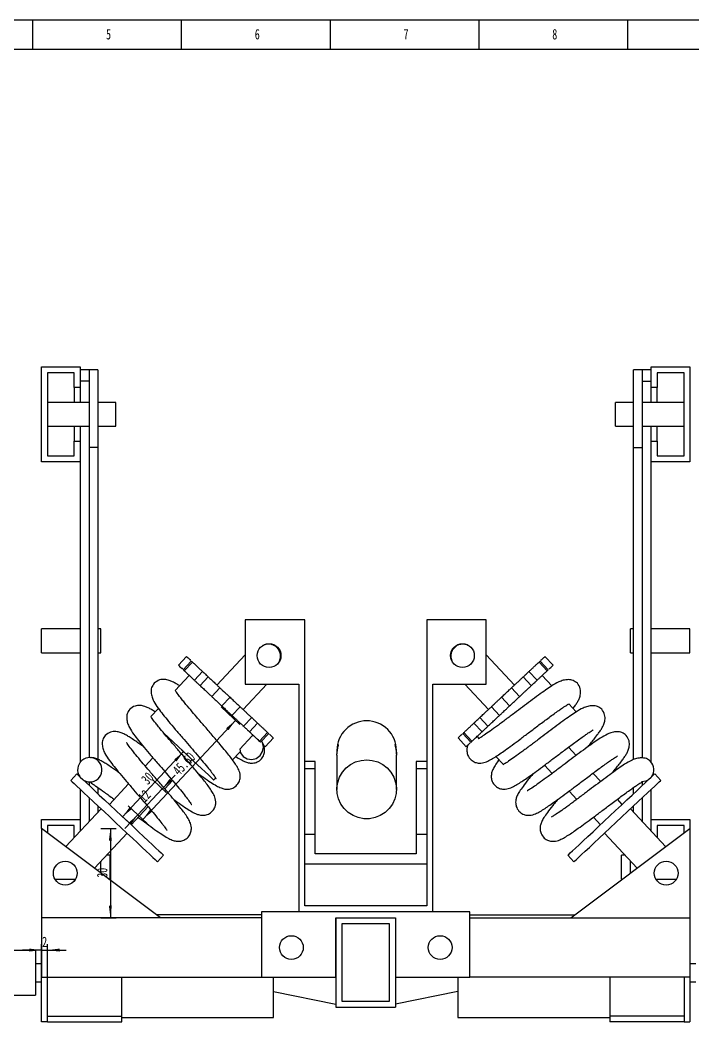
# Model space of a CAD drawing. Header units: millimetres. Extents: x 0 to 1189, y -577 to 841.
# Drawn here: x 197.8 to 424, y 504.3 to 841 of the extents above; entities that cross this region are included whole.
import ezdxf

# ---------------------------------------------------------------- set-up
doc = ezdxf.new("R2010")
doc.units = ezdxf.units.MM
doc.layers.add('10', color=7, linetype='Continuous')
doc.layers.add('5', color=7, linetype='Continuous')
doc.styles.add('SLDTEXTSTYLE5', font='TXT', dxfattribs={"width": 0.7})
doc.dimstyles.new('SLDDIMSTYLE0', dxfattribs={"dimtxt": 3.5, "dimasz": 4.08, "dimexe": 0, "dimexo": 0.0625, "dimgap": 0.875, "dimtad": 2, "dimrnd": 1e-09, "dimzin": 12, "dimdsep": 46, "dimtxsty": 'SLDTEXTSTYLE5', "dimsah": 1, "dimcen": 0.09, "dimadec": 0, "dimazin": 3, "dimtfac": 1, "dimtmove": 0, "dimatfit": 0, "dimfxl": 0, "dimfrac": 2, "dimtolj": 1, "dimtzin": 12, "dimarcsym": 0})
doc.dimstyles.new('SLDDIMSTYLE1', dxfattribs={"dimtxt": 3.5, "dimasz": 4.08, "dimexe": 0, "dimexo": 0.0625, "dimgap": 0.875, "dimtad": 2, "dimrnd": 1e-09, "dimzin": 12, "dimdsep": 46, "dimtxsty": 'SLDTEXTSTYLE5', "dimsah": 1, "dimcen": 0.09, "dimadec": 0, "dimazin": 3, "dimtfac": 1, "dimtofl": 0, "dimtmove": 0, "dimatfit": 3, "dimfxl": 0, "dimfrac": 2, "dimtolj": 1, "dimtzin": 12, "dimarcsym": 0})
doc.dimstyles.new('SLDDIMSTYLE2', dxfattribs={"dimtxt": 3.5, "dimasz": 4.08, "dimexe": 0, "dimexo": 0.0625, "dimgap": 0.875, "dimtad": 2, "dimrnd": 1e-09, "dimzin": 4, "dimdsep": 46, "dimtxsty": 'SLDTEXTSTYLE5', "dimsah": 1, "dimcen": 0.09, "dimadec": 0, "dimazin": 1, "dimtfac": 1, "dimtofl": 0, "dimtmove": 0, "dimatfit": 3, "dimfxl": 0, "dimfrac": 2, "dimtolj": 1, "dimtzin": 12, "dimarcsym": 0})

# ---------------------------------------------------------------- blocks, each defined once
blk = doc.blocks.new('_D')
at = {"layer": '10'}
for p, q in [((205, 504.28), (205, 530.43)), ((207, 504.28), (207, 530.43)), ((205, 528.43), (198.65, 528.43)), ((205, 528.43), (207, 528.43)), ((207, 528.43), (213.35, 528.43))]:
    blk.add_line(p, q, dxfattribs=at)
for points in [[(205, 528.43), (200.92, 528.94), (200.92, 527.93)], [(207, 528.43), (211.08, 527.93), (211.08, 528.94)]]:
    blk.add_solid(points, dxfattribs=at)
at = {"layer": '10', "insert": (205.23, 532.95), "char_height": 3.5, "attachment_point": 1, "style": 'SLDTEXTSTYLE5'}
blk.add_mtext('2', dxfattribs=at)
blk = doc.blocks.new('_D_1')
at = {"layer": '10'}
for p, q in [((232.26, 573.23), (252.78, 595.12)), ((251.97, 595.88), (254.24, 593.75)), ((231.46, 573.98), (233.72, 571.86))]:
    blk.add_line(p, q, dxfattribs=at)
for points in [[(252.78, 595.12), (249.62, 592.49), (250.36, 591.79)], [(232.26, 573.23), (235.42, 575.86), (234.68, 576.55)]]:
    blk.add_solid(points, dxfattribs=at)
at = {"layer": '10', "insert": (238.18, 586.14), "char_height": 3.5, "attachment_point": 1, "rotation": 46.8674, "style": 'SLDTEXTSTYLE5'}
blk.add_mtext('30', dxfattribs=at)
blk = doc.blocks.new('_D_2')
at = {"layer": '10'}
for p, q in [((245.62, 582.64), (249.96, 587.27)), ((237.42, 573.88), (245.62, 582.64)), ((242.4, 585.66), (247.08, 581.27)), ((234.19, 576.9), (238.88, 572.51)), ((237.42, 573.88), (233.07, 569.25))]:
    blk.add_line(p, q, dxfattribs=at)
for points in [[(245.62, 582.64), (248.78, 585.27), (248.04, 585.96)], [(237.42, 573.88), (234.26, 571.25), (235, 570.56)]]:
    blk.add_solid(points, dxfattribs=at)
at = {"layer": '10', "insert": (237.17, 580.22), "char_height": 3.5, "attachment_point": 1, "rotation": 46.8674, "style": 'SLDTEXTSTYLE5'}
blk.add_mtext('12', dxfattribs=at)
blk = doc.blocks.new('_D_3')
at = {"layer": '10'}
for p, q in [((265.37, 610.18), (271.69, 604.25)), ((239.06, 572.34), (270.23, 605.62)), ((234.19, 576.9), (240.52, 570.98))]:
    blk.add_line(p, q, dxfattribs=at)
for points in [[(270.23, 605.62), (267.07, 602.99), (267.82, 602.3)], [(239.06, 572.34), (242.22, 574.97), (241.48, 575.67)]]:
    blk.add_solid(points, dxfattribs=at)
at = {"layer": '10', "insert": (248.73, 589.27), "char_height": 3.5, "attachment_point": 1, "rotation": 46.8674, "style": 'SLDTEXTSTYLE5'}
blk.add_mtext('45.60', dxfattribs=at)
blk = doc.blocks.new('_D_4')
at = {"layer": '10'}
for p, q in [((225, 569.28), (230.16, 569.28)), ((228.16, 569.28), (228.16, 539.28)), ((225, 539.28), (230.16, 539.28))]:
    blk.add_line(p, q, dxfattribs=at)
for points in [[(228.16, 569.28), (227.66, 565.2), (228.67, 565.2)], [(228.16, 539.28), (228.67, 543.36), (227.66, 543.36)]]:
    blk.add_solid(points, dxfattribs=at)
at = {"layer": '10', "insert": (223.65, 552.74), "char_height": 3.5, "attachment_point": 1, "rotation": 90, "style": 'SLDTEXTSTYLE5'}
blk.add_mtext('30', dxfattribs=at)

msp = doc.modelspace()

# ---------------------------------------------------------------- linework, layer by layer
at = {"color": 7, "linetype": 'Continuous', "lineweight": 25}
for p, q in [((204.99872, 692.48668), (204.99872, 724.48668)), ((204.99872, 724.48668), (217.99872, 724.48668)), ((217.99872, 724.48668), (217.99872, 717.48668)), ((409.99873, 717.48668), (409.99873, 724.48668)), ((409.99873, 724.48668), (422.99872, 724.48668)), ((422.99872, 724.48668), (422.99872, 692.48668)), ((206.99872, 722.48668), (206.99872, 694.48668)), ((215.99872, 722.48668), (206.99872, 722.48668)), ((215.99872, 717.48668), (215.99872, 722.48668)), ((220.99872, 723.48668), (217.99872, 723.48668)), ((223.99872, 723.48668), (220.99872, 723.48668)), ((220.99872, 723.48668), (220.99872, 697.31863)), ((223.99872, 723.48668), (223.99872, 697.31863)), ((406.99872, 723.48668), (403.99871, 723.48668)), ((403.99871, 697.31863), (403.99871, 723.48668)), ((409.99873, 723.48668), (406.99872, 723.48668)), ((406.99872, 697.31863), (406.99872, 723.48668)), ((411.99872, 722.48668), (411.99872, 717.48668)), ((420.99872, 722.48668), (411.99872, 722.48668)), ((420.99872, 694.48668), (420.99872, 722.48668)), ((215.99872, 717.48668), (215.99872, 712.48667)), ((217.99872, 717.48668), (215.99872, 717.48668)), ((220.99872, 719.65473), (217.99872, 719.65473)), ((217.99872, 717.48668), (217.99872, 712.48667)), ((406.99872, 719.65473), (409.99873, 719.65473)), ((409.99873, 712.48667), (409.99873, 717.48668)), ((411.99872, 717.48668), (409.99873, 717.48668)), ((411.99872, 712.48667), (411.99872, 717.48668)), ((220.99872, 712.48667), (206.99872, 712.48667)), ((229.99872, 712.48667), (223.99872, 712.48667)), ((229.99872, 709.01421), (229.99872, 712.48667)), ((403.99871, 712.48667), (397.99872, 712.48667)), ((397.99872, 709.01421), (397.99872, 712.48667)), ((420.99872, 712.48667), (406.99872, 712.48667)), ((229.99872, 704.48667), (229.99872, 709.01421)), ((397.99872, 704.48667), (397.99872, 709.01421)), ((206.99872, 704.48667), (220.99872, 704.48667)), ((215.99872, 704.48667), (215.99872, 699.48668)), ((217.99872, 704.48667), (217.99872, 699.48668)), ((223.99872, 704.48667), (229.99872, 704.48667)), ((397.99872, 704.48667), (403.99871, 704.48667)), ((406.99872, 704.48667), (420.99872, 704.48667)), ((409.99873, 699.48668), (409.99873, 704.48667)), ((411.99872, 699.48668), (411.99872, 704.48667)), ((215.99872, 694.48668), (215.99872, 699.48668)), ((215.99872, 699.48668), (217.99872, 699.48668)), ((217.99872, 699.48668), (217.99872, 692.48668)), ((223.99872, 697.31863), (220.99872, 697.31863)), ((220.99872, 697.31863), (220.99872, 632.38236)), ((223.99872, 697.31863), (223.99872, 592.52143)), ((403.99871, 697.31863), (406.99872, 697.31863)), ((403.99871, 592.44892), (403.99871, 697.31863)), ((406.99872, 632.38236), (406.99872, 697.31863)), ((409.99873, 692.48668), (409.99873, 699.48668)), ((409.99873, 699.48668), (411.99872, 699.48668)), ((411.99872, 699.48668), (411.99872, 694.48668)), ((206.99872, 694.48668), (215.99872, 694.48668)), ((411.99872, 694.48668), (420.99872, 694.48668)), ((217.99872, 692.48668), (204.99872, 692.48668)), ((217.99872, 692.48668), (217.99872, 591.42487)), ((409.99873, 591.42487), (409.99873, 692.48668)), ((422.99872, 692.48668), (409.99873, 692.48668)), ((273.49872, 639.39804), (273.49872, 617.7686)), ((293.49872, 639.39804), (273.49872, 639.39804)), ((293.49872, 543.27804), (293.49872, 639.39804)), ((334.49872, 639.39804), (334.49872, 543.27804)), ((354.49872, 639.39804), (334.49872, 639.39804)), ((354.49872, 617.7686), (354.49872, 639.39804)), ((217.99872, 636.38236), (204.99872, 636.38236)), ((204.99872, 632.38843), (204.99872, 636.38236)), ((224.99872, 636.38236), (223.99872, 636.38236)), ((224.99872, 632.38843), (224.99872, 636.38236)), ((403.99871, 636.38236), (402.99873, 636.38236)), ((402.99873, 632.38843), (402.99873, 636.38236)), ((422.99872, 636.38236), (409.99873, 636.38236)), ((422.99872, 632.38843), (422.99872, 636.38236)), ((204.99872, 628.38236), (204.99872, 632.38843)), ((220.99872, 632.38236), (220.99872, 593.02725)), ((224.99872, 628.38236), (224.99872, 632.38843)), ((402.99873, 628.38236), (402.99873, 632.38843)), ((406.99872, 592.99292), (406.99872, 632.38236)), ((422.99872, 628.38236), (422.99872, 632.38843)), ((204.99872, 628.38236), (217.99872, 628.38236)), ((223.99872, 628.38236), (224.99872, 628.38236)), ((253.78211, 627.06344), (251.04735, 624.14435)), ((273.49872, 627.6319), (263.99893, 617.49179)), ((363.99851, 617.49179), (354.49872, 627.6319)), ((374.21533, 627.06344), (376.95008, 624.14435)), ((402.99873, 628.38236), (403.99871, 628.38236)), ((409.99873, 628.38236), (422.99872, 628.38236)), ((255.3601, 625.5851), (252.62534, 622.66601)), ((255.73753, 625.2315), (253.00277, 622.31241)), ((372.25991, 625.2315), (374.99466, 622.31241)), ((375.37209, 622.66601), (372.63734, 625.5851)), ((254.69622, 620.7259), (249.94348, 615.65281)), ((259.12442, 622.05849), (256.38966, 619.1394)), ((261.07984, 620.22655), (258.34508, 617.30746)), ((366.9176, 620.22655), (369.65236, 617.30746)), ((368.87302, 622.05849), (371.60778, 619.1394)), ((376.57195, 617.23471), (373.30122, 620.7259)), ((264.99068, 616.56267), (262.25592, 613.64358)), ((272.75621, 609.28752), (280.70173, 617.7686)), ((273.49872, 617.7686), (291.49872, 617.7686)), ((291.49872, 617.7686), (291.49872, 541.27804)), ((336.49872, 617.7686), (354.49872, 617.7686)), ((336.49872, 541.27804), (336.49872, 617.7686)), ((347.29571, 617.7686), (355.24123, 609.28752)), ((363.00676, 616.56267), (365.74152, 613.64358)), ((268.37757, 613.38965), (265.64281, 610.47056)), ((359.61987, 613.38965), (362.35463, 610.47056)), ((244.28816, 609.6163), (241.7392, 606.89553)), ((271.76446, 610.21664), (269.0297, 607.29754)), ((356.23298, 610.21664), (358.96774, 607.29754)), ((384.77623, 608.47743), (382.22186, 611.20399)), ((275.6753, 606.55276), (272.94054, 603.63367)), ((352.32214, 606.55276), (355.05689, 603.63367)), ((277.63072, 604.72082), (274.89596, 601.80173)), ((350.36672, 604.72082), (353.10147, 601.80173)), ((271.64573, 596.01211), (275.81373, 600.46106)), ((276.36556, 600.42494), (275.81372, 600.46106)), ((281.01761, 601.54781), (278.28285, 598.62871)), ((278.66028, 598.27512), (281.39504, 601.19421)), ((282.97303, 599.71586), (280.23827, 596.79677)), ((345.02441, 599.71586), (347.75917, 596.79677)), ((346.6024, 601.19421), (349.33716, 598.27512)), ((346.97983, 601.54781), (349.71459, 598.62871)), ((351.40803, 600.21522), (352.05897, 599.52041)), ((248.32016, 599.29355), (248.08119, 599.03848)), ((304.86556, 597.5521), (304.84248, 597.53859)), ((323.80273, 597.5392), (323.77984, 597.5521)), ((384.76801, 593.85969), (382.17388, 596.62868)), ((242.47189, 593.05109), (239.87692, 590.2812)), ((269.21999, 592.34908), (271.68035, 594.97527)), ((271.90163, 594.84427), (271.90228, 594.84309)), ((304.3227, 595.57684), (304.3227, 594.75195)), ((304.3227, 593.90758), (304.3227, 582.45437)), ((324.32271, 594.75282), (324.32271, 595.57684)), ((324.32271, 582.45437), (324.32271, 593.90845)), ((357.7134, 593.48485), (360.26324, 590.76313)), ((254.62911, 591.40123), (255.61789, 592.45665)), ((296.99872, 591.78249), (293.49872, 591.78249)), ((296.99872, 589.2929), (293.49872, 589.2929)), ((296.99872, 589.2929), (296.99872, 591.78249)), ((296.99872, 567.28249), (296.99872, 589.2929)), ((334.49872, 591.78249), (330.99872, 591.78249)), ((330.99872, 591.78249), (330.99872, 589.2929)), ((334.49872, 589.2929), (330.99872, 589.2929)), ((330.99872, 589.2929), (330.99872, 567.28249)), ((374.12669, 590.59175), (376.72034, 587.82328)), ((216.86288, 587.6557), (214.81181, 585.46638)), ((262.91562, 585.61976), (263.56626, 586.31426)), ((392.97229, 585.10241), (390.37814, 587.87141)), ((413.18564, 585.46638), (411.13457, 587.6557)), ((220.99872, 584.99603), (220.99872, 583.78102)), ((223.99872, 583.03611), (223.99872, 580.97047)), ((234.26762, 584.29381), (227.80947, 577.40036)), ((246.42484, 582.64395), (249.02013, 585.41418)), ((403.99871, 580.97047), (403.99871, 583.04164)), ((406.99872, 583.78102), (406.99872, 584.99603)), ((217.99872, 582.48072), (217.99872, 572.27804)), ((220.99872, 579.67016), (220.99872, 571.59319)), ((382.33097, 581.83447), (384.92462, 579.066)), ((406.99872, 571.59319), (406.99872, 579.67016)), ((409.99873, 572.27804), (409.99873, 582.48072)), ((225.02863, 575.89473), (213.12202, 563.18557)), ((223.99872, 576.8596), (223.99872, 574.7954)), ((235.1072, 570.56346), (240.81586, 576.65691)), ((400.18797, 577.40036), (398.58243, 579.11413)), ((402.96881, 575.89473), (414.87542, 563.18557)), ((403.99871, 574.7954), (403.99871, 576.8596)), ((390.53525, 573.0772), (392.89024, 570.56346)), ((204.99872, 572.27804), (217.99872, 572.27804)), ((204.99872, 569.27804), (204.99872, 572.27804)), ((204.99872, 569.27804), (204.99872, 539.27804)), ((244.99872, 539.27804), (204.99872, 569.27804)), ((215.99872, 570.27804), (206.99872, 570.27804)), ((206.99872, 570.27804), (206.99872, 567.77804)), ((215.99872, 566.25617), (215.99872, 570.27804)), ((217.99872, 572.27804), (217.99872, 568.39097)), ((382.99872, 539.27804), (422.99872, 569.27804)), ((409.99873, 568.39097), (409.99873, 572.27804)), ((409.99873, 572.27804), (422.99872, 572.27804)), ((411.99872, 570.27804), (411.99872, 566.25617)), ((420.99872, 570.27804), (411.99872, 570.27804)), ((420.99872, 567.77804), (420.99872, 570.27804)), ((422.99872, 572.27804), (422.99872, 569.27804)), ((422.99872, 569.27804), (422.99872, 539.27804)), ((222.77966, 555.94234), (233.78591, 567.69046)), ((296.99872, 567.28249), (293.49872, 567.28249)), ((296.99872, 560.78249), (296.99872, 567.28249)), ((330.99872, 567.28249), (330.99872, 560.78249)), ((334.49872, 567.28249), (330.99872, 567.28249)), ((405.21778, 555.94234), (394.21153, 567.69046)), ((227.99872, 560.27804), (226.84157, 560.27804)), ((227.99872, 560.27804), (227.99872, 552.27804)), ((244.00273, 558.1188), (246.0538, 560.30812)), ((330.99872, 560.78249), (296.99872, 560.78249)), ((381.94364, 560.30812), (383.99471, 558.1188)), ((401.15587, 560.27804), (399.99872, 560.27804)), ((399.99872, 559.50537), (399.99872, 560.27804)), ((399.99872, 552.27804), (399.99872, 559.50537)), ((224.99872, 555.53314), (224.99872, 558.31098)), ((334.49872, 557.28249), (293.49872, 557.28249)), ((402.99873, 555.53314), (402.99873, 558.31098)), ((209.53462, 552.27804), (216.46282, 552.27804)), ((215.99872, 552.27804), (215.99872, 551.63229)), ((224.99872, 554.27804), (224.99872, 555.53314)), ((227.66539, 552.27804), (227.99872, 552.27804)), ((399.99872, 552.27804), (400.33206, 552.27804)), ((402.99873, 554.27804), (402.99873, 555.53314)), ((411.53462, 552.27804), (418.46282, 552.27804)), ((411.99872, 551.63229), (411.99872, 552.27804)), ((334.49872, 543.27804), (293.49872, 543.27804)), ((204.99872, 539.27804), (204.99872, 519.27804)), ((278.99872, 539.27804), (204.99872, 539.27804)), ((278.99872, 540.27804), (243.66539, 540.27804)), ((278.99872, 541.27804), (278.99872, 519.27804)), ((348.99872, 541.27804), (278.99872, 541.27804)), ((303.99872, 539.27804), (303.99872, 509.27804)), ((303.99872, 539.27804), (323.99872, 539.27804)), ((303.99872, 519.27804), (303.99872, 539.27804)), ((323.99872, 539.27804), (323.99872, 509.27804)), ((323.99872, 539.27804), (323.99872, 519.27804)), ((348.99872, 519.27804), (348.99872, 541.27804)), ((348.99872, 540.27804), (384.33206, 540.27804)), ((348.99872, 539.27804), (422.99872, 539.27804)), ((422.99872, 539.27804), (422.99872, 519.27804)), ((305.99872, 537.27804), (305.99872, 511.27804)), ((321.99872, 537.27804), (305.99872, 537.27804)), ((321.99872, 511.27804), (321.99872, 537.27804)), ((202.99872, 528.27804), (189.99872, 528.27804)), ((202.99872, 528.27804), (202.99872, 513.27804)), ((204.99872, 523.77804), (202.99872, 523.77804)), ((424.99873, 523.77804), (422.99872, 523.77804)), ((204.99872, 519.27804), (278.99872, 519.27804)), ((204.99872, 504.27804), (204.99872, 519.27804)), ((206.99872, 504.27804), (206.99872, 519.27804)), ((231.99872, 506.27804), (231.99872, 519.27804)), ((278.99872, 519.27804), (303.99872, 519.27804)), ((282.99872, 505.77804), (282.99872, 519.27804)), ((323.99872, 519.27804), (348.99872, 519.27804)), ((344.99872, 519.27804), (344.99872, 505.77804)), ((422.99872, 519.27804), (348.99872, 519.27804)), ((395.99871, 519.27804), (395.99871, 506.27804)), ((420.99872, 519.27804), (420.99872, 504.27804)), ((422.99872, 519.27804), (422.99872, 504.27804)), ((202.99872, 517.77804), (204.99872, 517.77804)), ((422.99872, 517.77804), (424.99873, 517.77804)), ((189.99872, 513.27804), (202.99872, 513.27804)), ((282.99872, 514.52046), (303.99872, 510.27804)), ((344.99872, 514.52046), (323.99872, 510.27804)), ((303.99872, 509.27804), (323.99872, 509.27804)), ((305.99872, 511.27804), (321.99872, 511.27804)), ((206.99872, 506.27804), (231.99872, 506.27804)), ((231.99872, 504.27804), (231.99872, 506.27804)), ((231.99872, 505.77804), (282.99872, 505.77804)), ((344.99872, 505.77804), (395.99871, 505.77804)), ((420.99872, 506.27804), (395.99871, 506.27804)), ((395.99871, 506.27804), (395.99871, 504.27804)), ((206.99872, 504.27804), (204.99872, 504.27804)), ((206.99872, 504.27804), (231.99872, 504.27804)), ((420.99872, 504.27804), (395.99871, 504.27804)), ((420.99872, 504.27804), (422.99872, 504.27804))]:
    msp.add_line(p, q, dxfattribs=at)
at = {"color": 8, "linetype": 'Continuous', "lineweight": 25}
for p, q in [((284.10243, 630.17443), (283.20357, 631.01654)), ((284.99848, 629.33497), (284.10243, 630.17443)), ((343.89501, 630.17443), (342.99896, 629.33497)), ((344.79387, 631.01654), (343.89501, 630.17443))]:
    msp.add_line(p, q, dxfattribs=at)
at = {"color": 7, "linetype": 'Continuous', "lineweight": 25, "flags": 128}
for points in [[(246.09409, 601.37905), (246.17253, 601.30556), (247.67126, 599.90147), (249.27246, 598.40138), (250.93797, 596.84105), (252.62806, 595.25768), (254.30243, 593.68904), (255.92117, 592.17252), (257.44567, 590.74429), (258.83958, 589.43841), (260.06967, 588.286), (261.1066, 587.31454), (261.92565, 586.54721), (262.50729, 586.0023), (262.83765, 585.6928), (262.91562, 585.61976)], [(271.64573, 596.01214), (271.95416, 594.70952), (272.82976, 593.46156), (274.13211, 592.6691), (275.66294, 592.45281), (277.18919, 592.84561), (278.47851, 593.78769), (279.33461, 595.13564), (279.62716, 596.68424), (279.31161, 598.19773), (279.02373, 598.66307)], [(314.3227, 592.36789), (316.21521, 592.18874), (318.03932, 591.65776), (319.72911, 590.79415), (321.22349, 589.62912), (322.46846, 588.20478), (323.41902, 586.57259), (324.04082, 584.79157), (324.31137, 582.92607), (324.22092, 581.04352), (323.77271, 579.21197), (322.98296, 577.4976), (321.8802, 575.96238), (320.50429, 574.66181), (318.90497, 573.64287), (317.14002, 572.9424), (315.27326, 572.58573), (313.37214, 572.58573), (311.50538, 572.9424), (309.74044, 573.64287), (308.14111, 574.66181), (306.76521, 575.96238), (305.66245, 577.4976), (304.87269, 579.21197), (304.42449, 581.04352), (304.33403, 582.92607), (304.60459, 584.79157), (305.22638, 586.57259), (306.17694, 588.20478), (307.42191, 589.62912), (308.91629, 590.79415), (310.60608, 591.65776), (312.43019, 592.18874), (314.3227, 592.36789)], [(216.86288, 587.6557), (216.99311, 587.5337), (217.38147, 587.16986), (218.02103, 586.57069), (218.90038, 585.74686), (220.00383, 584.71309), (221.31168, 583.48783), (222.80061, 582.09293), (224.44403, 580.55329), (226.21262, 578.89638), (228.07482, 577.15177), (229.99739, 575.3506), (231.94604, 573.525), (233.88599, 571.70756), (235.78262, 569.9307), (237.60207, 568.22614), (239.3119, 566.62429), (240.88157, 565.15373), (242.28309, 563.84071), (243.49144, 562.70867), (244.48506, 561.77779), (245.24622, 561.0647), (245.76133, 560.58212), (246.0212, 560.33865), (246.0538, 560.30812)], [(381.94364, 560.30812), (381.97624, 560.33865), (382.23611, 560.58212), (382.75122, 561.0647), (383.51237, 561.77779), (384.506, 562.70867), (385.71435, 563.84071), (387.11586, 565.15373), (388.68554, 566.62429), (390.39537, 568.22614), (392.21483, 569.9307), (394.11145, 571.70756), (396.05139, 573.525), (398.00004, 575.3506), (399.92262, 577.15177), (401.78482, 578.89638), (403.55341, 580.55329), (405.19683, 582.09293), (406.68575, 583.48783), (407.99361, 584.71309), (409.09706, 585.74686), (409.9764, 586.57069), (410.61598, 587.16986), (411.00433, 587.5337), (411.13457, 587.6557)], [(214.81181, 585.46638), (214.94204, 585.34438), (215.3304, 584.98055), (215.96996, 584.38137), (216.84931, 583.55754), (217.95276, 582.52378), (219.26062, 581.29851), (220.74954, 579.90361), (222.39296, 578.36397), (224.16155, 576.70706), (226.02375, 574.96245), (227.94633, 573.16128), (229.89498, 571.33568), (231.83492, 569.51824), (233.73155, 567.74138), (235.55101, 566.03682), (237.26083, 564.43497), (238.8305, 562.96441), (240.23202, 561.6514), (241.44037, 560.51935), (242.43399, 559.58848), (243.19515, 558.87539), (243.71026, 558.3928), (243.97014, 558.14934), (244.00273, 558.1188)], [(383.99471, 558.1188), (384.0273, 558.14934), (384.28718, 558.3928), (384.80229, 558.87539), (385.56345, 559.58848), (386.55707, 560.51935), (387.76542, 561.6514), (389.16693, 562.96441), (390.73661, 564.43497), (392.44644, 566.03682), (394.26589, 567.74138), (396.16252, 569.51824), (398.10246, 571.33568), (400.05111, 573.16128), (401.97369, 574.96245), (403.83589, 576.70706), (405.60448, 578.36397), (407.2479, 579.90361), (408.73682, 581.29851), (410.04468, 582.52378), (411.14813, 583.55754), (412.02748, 584.38137), (412.66705, 584.98055), (413.0554, 585.34438), (413.18564, 585.46638)], [(408.82976, 585.49642), (408.1968, 585.194), (406.71253, 584.94875)]]:
    msp.add_lwpolyline(points, dxfattribs=at)
at = {"color": 7, "linetype": 'Continuous', "lineweight": 25}
for centre in [(281.49872, 627.39804), (346.49872, 627.39804), (212.99872, 554.27804), (414.99872, 554.27804), (288.99872, 529.27804), (338.99872, 529.27804)]:
    msp.add_circle(centre, 4, dxfattribs=at)
for centre, radius, start, end in [((314.27757, 595.53551), 9.95495, 89.7402504, 179.7621564), ((314.37169, 595.53939), 9.95109, 0.2155784, 90.2820575), ((221.2454, 589.03098), 4.1, 239.5517506, 214.1822557), ((406.75282, 589.03084), 4.09928, 325.8133008, 43.1207524)]:
    msp.add_arc(centre, radius, start, end, dxfattribs=at)
for points, knots in [([(284.10243, 630.17443), (283.78489, 630.42278), (283.1509, 630.91862), (281.98355, 631.26593), (280.73823, 631.26356), (279.74816, 631.00608), (279.26163, 630.63126), (279.16901, 630.5599)], [0, 0, 0, 0, 0.2162398056, 0.431743366, 0.665800653, 0.93637727, 1, 1, 1, 1]), ([(284.96823, 625.56272), (285.106, 625.9075), (285.40417, 626.6537), (285.37837, 627.91846), (284.97814, 629.19478), (284.36894, 629.87629), (284.10243, 630.17443)], [0, 0, 0, 0, 0.221002507, 0.478303945, 0.771768202, 1, 1, 1, 1]), ([(343.89501, 630.17443), (343.76658, 630.04365), (343.37524, 629.64511), (342.88956, 628.81507), (342.59566, 627.67111), (342.61437, 626.52815), (342.92864, 625.81284), (343.06286, 625.50734)], [0, 0, 0, 0, 0.104002396, 0.31691924, 0.542939953, 0.804800961, 1, 1, 1, 1]), ([(348.6646, 630.67084), (348.45378, 630.79191), (347.89472, 631.11298), (346.81236, 631.31163), (345.56739, 631.1848), (344.54046, 630.72098), (344.06424, 630.31773), (343.89501, 630.17443)], [0, 0, 0, 0, 0.139727263, 0.370536122, 0.65073334, 0.875888252, 1, 1, 1, 1]), ([(253.78211, 627.06344), (253.83826, 627.01084), (253.94998, 626.90617), (254.48737, 626.40272), (254.94973, 625.96955), (255.12405, 625.80625)], [0, 0, 0, 0, 0.386278972, 0.768621104, 1, 1, 1, 1]), ([(372.85584, 625.7898), (372.96633, 625.89332), (373.26366, 626.17187), (373.73897, 626.61717), (374.09407, 626.94984), (374.17488, 627.02555), (374.21533, 627.06344)], [0, 0, 0, 0, 0.14876911, 0.400335565, 0.699858937, 1, 1, 1, 1]), ([(251.04735, 624.14435), (251.1035, 624.09175), (251.21522, 623.98708), (251.75261, 623.48362), (252.21498, 623.05046), (252.38929, 622.88715)], [0, 0, 0, 0, 0.386278962, 0.768621105, 1, 1, 1, 1]), ([(255.37947, 625.56696), (255.3872, 625.55971), (255.40448, 625.54352), (255.61903, 625.34252), (255.73753, 625.2315)], [0, 0, 0, 0, 0.447671022, 1, 1, 1, 1]), ([(255.73753, 625.2315), (255.97463, 625.00938), (256.4464, 624.5674), (257.39373, 623.6799), (258.37562, 622.76001), (258.87536, 622.29182), (259.12442, 622.05849)], [0, 0, 0, 0, 0.2822799458, 0.5616835423, 0.7815472308, 1, 1, 1, 1]), ([(368.87302, 622.05849), (369.08001, 622.25241), (369.49349, 622.63978), (370.25552, 623.35369), (371.01268, 624.06304), (371.7139, 624.71998), (372.07778, 625.06088), (372.25991, 625.2315)], [0, 0, 0, 0, 0.186139733, 0.371831654, 0.557475664, 0.778509892, 1, 1, 1, 1]), ([(372.25991, 625.2315), (372.418, 625.37961), (372.64247, 625.58991), (372.59727, 625.54756), (372.5839, 625.53504)], [0, 0, 0, 0, 0.7042442114, 1, 1, 1, 1]), ([(375.5906, 622.87071), (375.70109, 622.97422), (375.99841, 623.25278), (376.47372, 623.69807), (376.82883, 624.03075), (376.90964, 624.10646), (376.95008, 624.14435)], [0, 0, 0, 0, 0.148767367, 0.400334243, 0.699858682, 1, 1, 1, 1]), ([(252.64471, 622.64786), (252.65245, 622.64062), (252.66973, 622.62443), (252.88427, 622.42343), (253.00277, 622.31241)], [0, 0, 0, 0, 0.447671019, 1, 1, 1, 1]), ([(253.00277, 622.31241), (253.23987, 622.09029), (253.71164, 621.64831), (254.65897, 620.7608), (255.64086, 619.84092), (256.1406, 619.37274), (256.38966, 619.1394)], [0, 0, 0, 0, 0.282280186, 0.561684048, 0.781547863, 1, 1, 1, 1]), ([(259.12442, 622.05849), (259.27164, 621.92057), (259.56571, 621.64506), (259.62791, 621.5868), (259.87985, 621.35075), (260.37463, 620.88724), (260.84461, 620.44693), (261.07984, 620.22655)], [0, 0, 0, 0, 0.186140613, 0.371831507, 0.557476099, 0.778509669, 1, 1, 1, 1]), ([(261.07984, 620.22655), (261.43294, 619.89575), (262.13555, 619.23752), (263.22104, 618.22056), (264.09909, 617.39796), (264.69412, 616.8405), (264.99068, 616.56267)], [0, 0, 0, 0, 0.282280419, 0.56168443, 0.781547655, 1, 1, 1, 1]), ([(363.00676, 616.56267), (363.25963, 616.79957), (363.76475, 617.27279), (364.45578, 617.92019), (365.23748, 618.65252), (366.09213, 619.45321), (366.64226, 619.96859), (366.9176, 620.22655)], [0, 0, 0, 0, 0.186139162, 0.37183143, 0.557474271, 0.778509587, 1, 1, 1, 1]), ([(366.9176, 620.22655), (367.21314, 620.50343), (367.80121, 621.05437), (368.3314, 621.55106), (368.3868, 621.60298), (368.71129, 621.90698), (368.87302, 622.05849)], [0, 0, 0, 0, 0.282280305, 0.561684376, 0.781547577, 1, 1, 1, 1]), ([(371.60778, 619.1394), (371.81477, 619.33332), (372.22825, 619.72068), (372.99028, 620.43459), (373.74744, 621.14394), (374.44866, 621.80089), (374.81254, 622.14179), (374.99466, 622.31241)], [0, 0, 0, 0, 0.186139203, 0.371831392, 0.557475669, 0.778510216, 1, 1, 1, 1]), ([(374.99466, 622.31241), (375.15276, 622.46052), (375.37724, 622.67082), (375.33203, 622.62847), (375.31866, 622.61595)], [0, 0, 0, 0, 0.704244591, 1, 1, 1, 1]), ([(242.86502, 618.1048), (242.53785, 617.64074), (241.90873, 616.74841), (241.77458, 615.06965), (242.08249, 613.49689), (242.86911, 611.64089), (244.18185, 609.70589), (245.79583, 607.64746), (247.71534, 605.2935), (249.94581, 602.65732), (252.30269, 599.90213), (254.62393, 597.21539), (256.8418, 594.6261), (258.95067, 592.14691), (260.78585, 589.92228), (262.02771, 588.36029), (262.79791, 587.33623), (263.26003, 586.69238), (263.59482, 586.19282), (263.66082, 586.12251), (263.69295, 586.08829)], [0, 0, 0, 0, 0.055110355, 0.105971379, 0.151744188, 0.192541594, 0.265107736, 0.33281452, 0.401920905, 0.473413207, 0.543971154, 0.609125045, 0.671830422, 0.737601878, 0.804367516, 0.864141305, 0.893934025, 0.92761687, 0.964765098, 1, 1, 1, 1]), ([(251.43096, 617.24056), (251.0436, 617.48616), (250.261, 617.98235), (249.13706, 618.60109), (247.84141, 619.14408), (246.34787, 619.46285), (244.48248, 619.35296), (243.43197, 618.5423), (242.86502, 618.1048)], [0, 0, 0, 0, 0.147545072, 0.29808146, 0.430548398, 0.588478868, 0.777905285, 1, 1, 1, 1]), ([(256.38966, 619.1394), (256.53688, 619.00148), (256.83095, 618.72598), (256.89315, 618.66771), (257.1451, 618.43166), (257.63987, 617.96814), (258.10985, 617.52784), (258.34508, 617.30746)], [0, 0, 0, 0, 0.186140627, 0.371831639, 0.557476202, 0.77850968, 1, 1, 1, 1]), ([(258.34508, 617.30746), (258.69818, 616.97666), (259.40079, 616.31842), (260.48628, 615.30146), (261.36433, 614.47887), (261.95937, 613.92141), (262.25592, 613.64358)], [0, 0, 0, 0, 0.282280419, 0.56168443, 0.781547655, 1, 1, 1, 1]), ([(264.99068, 616.56267), (265.22167, 616.34627), (265.68309, 615.91398), (266.11796, 615.50658), (266.71474, 614.94747), (267.49383, 614.21759), (268.08279, 613.66582), (268.37757, 613.38965)], [0, 0, 0, 0, 0.186140057, 0.371831784, 0.557475577, 0.778510228, 1, 1, 1, 1]), ([(385.13243, 618.1048), (384.68797, 618.46365), (383.8263, 619.15936), (382.1256, 619.39851), (380.477, 619.16709), (378.51465, 618.44701), (376.49598, 617.22785), (374.4295, 615.81035), (372.06378, 614.12531), (369.44915, 612.19275), (366.70924, 610.14356), (363.91845, 608.03622), (361.05683, 605.8871), (358.25888, 603.80424), (355.78982, 602.02306), (353.69441, 600.57462), (352.47293, 599.80613), (351.88337, 599.47049), (351.85242, 599.43095), (351.83903, 599.41384)], [0, 0, 0, 0, 0.0551911383, 0.1069975498, 0.1544420933, 0.1975269121, 0.2712251958, 0.3345682984, 0.4009327509, 0.4693951062, 0.5343235671, 0.5973220658, 0.665023314, 0.7364171528, 0.8048516858, 0.8686899272, 0.9363159229, 0.9724325922, 1, 1, 1, 1]), ([(359.61987, 613.38965), (359.99436, 613.7405), (360.73954, 614.43861), (361.67234, 615.31253), (362.21128, 615.81742), (362.74217, 616.31479), (363.00676, 616.56267)], [0, 0, 0, 0, 0.282280515, 0.56168407, 0.781546685, 1, 1, 1, 1]), ([(365.74152, 613.64358), (365.99438, 613.88047), (366.49951, 614.3537), (367.19054, 615.00109), (367.97224, 615.73343), (368.82689, 616.53412), (369.37701, 617.0495), (369.65236, 617.30746)], [0, 0, 0, 0, 0.186139162, 0.37183143, 0.557474271, 0.778509587, 1, 1, 1, 1]), ([(369.65236, 617.30746), (369.9479, 617.58434), (370.53597, 618.13528), (371.06616, 618.63197), (371.12156, 618.68388), (371.44605, 618.98789), (371.60778, 619.1394)], [0, 0, 0, 0, 0.282280182, 0.56168413, 0.781547235, 1, 1, 1, 1]), ([(383.70809, 609.61757), (383.7658, 609.69341), (384.1301, 610.17208), (384.64881, 610.92852), (385.30752, 611.97257), (385.87839, 613.16263), (386.26589, 614.58975), (386.26291, 616.4276), (385.53011, 617.5148), (385.13243, 618.1048)], [0, 0, 0, 0, 0.028871966, 0.182228101, 0.320029102, 0.444740782, 0.596323099, 0.780933885, 1, 1, 1, 1]), ([(257.6756, 587.78869), (258.27581, 587.35386), (259.79812, 586.251), (261.835, 584.85733), (263.77879, 583.65708), (265.25555, 582.92364), (266.33788, 582.58579), (267.31396, 582.47652), (268.37951, 582.53275), (269.78507, 583.02077), (271.08545, 584.20567), (271.73599, 585.68307), (271.84758, 587.02408), (271.65963, 588.11652), (271.21862, 589.32171), (270.55685, 590.46216), (269.52645, 591.96693), (268.31418, 593.56191), (266.8451, 595.39098), (264.9, 597.74213), (262.41765, 600.65214), (259.7348, 603.77054), (257.26032, 606.64552), (255.03167, 609.26244), (253.33059, 611.30295), (252.05573, 612.88303), (250.96809, 614.2787), (250.2596, 615.21435), (249.99247, 615.68466), (249.98347, 615.58183), (249.98232, 615.56866)], [0, 0, 0, 0, 0.034877925, 0.088459913, 0.139518668, 0.184956091, 0.21897018, 0.231947012, 0.24804434, 0.27144552, 0.299887878, 0.325947551, 0.349272465, 0.371141317, 0.392493489, 0.436064767, 0.477780294, 0.516447716, 0.555287869, 0.603220982, 0.660211075, 0.718498597, 0.769591763, 0.81440537, 0.864976515, 0.893870445, 0.922088954, 0.972449735, 0.996471901, 1, 1, 1, 1]), ([(262.25592, 613.64358), (262.48691, 613.42717), (262.94833, 612.99489), (263.38321, 612.58749), (263.97998, 612.02838), (264.75907, 611.2985), (265.34803, 610.74673), (265.64281, 610.47056)], [0, 0, 0, 0, 0.1861400552, 0.371831863, 0.557475469, 0.7785102303, 1, 1, 1, 1]), ([(268.37757, 613.38965), (268.75207, 613.03881), (269.49724, 612.34069), (270.43005, 611.46678), (270.96898, 610.96189), (271.49987, 610.46452), (271.76446, 610.21664)], [0, 0, 0, 0, 0.2822799233, 0.5616844492, 0.7815470024, 1, 1, 1, 1]), ([(356.23298, 610.21664), (356.46397, 610.43304), (356.92539, 610.86532), (357.36026, 611.27274), (357.95704, 611.83183), (358.73613, 612.56172), (359.32509, 613.11349), (359.61987, 613.38965)], [0, 0, 0, 0, 0.1861401618, 0.371832777, 0.5574757943, 0.7785103463, 1, 1, 1, 1]), ([(362.35463, 610.47056), (362.72912, 610.8214), (363.4743, 611.51952), (364.4071, 612.39343), (364.94604, 612.89833), (365.47693, 613.39569), (365.74152, 613.64358)], [0, 0, 0, 0, 0.282280515, 0.56168407, 0.781546685, 1, 1, 1, 1]), ([(243.22669, 608.48328), (242.83932, 608.72889), (242.05673, 609.22507), (240.93279, 609.84382), (239.63713, 610.3868), (238.1436, 610.70558), (236.27821, 610.59568), (235.2277, 609.78502), (234.66074, 609.34752)], [0, 0, 0, 0, 0.147545064, 0.298081616, 0.430548395, 0.58847886, 0.777905272, 1, 1, 1, 1]), ([(265.64281, 610.47056), (266.01731, 610.11972), (266.76248, 609.4216), (267.69529, 608.54769), (268.23423, 608.04279), (268.76511, 607.54543), (269.0297, 607.29754)], [0, 0, 0, 0, 0.2822799233, 0.5616844492, 0.7815470024, 1, 1, 1, 1]), ([(271.76446, 610.21664), (272.01733, 609.97974), (272.52245, 609.50652), (273.21348, 608.85912), (273.99518, 608.12679), (274.84983, 607.3261), (275.39996, 606.81072), (275.6753, 606.55276)], [0, 0, 0, 0, 0.1861395251, 0.371831674, 0.557475115, 0.7785103224, 1, 1, 1, 1]), ([(348.33621, 597.33738), (348.25806, 597.14441), (348.11916, 596.80145), (347.99778, 596.11626), (347.9597, 595.11144), (348.28651, 593.70492), (349.3128, 592.28203), (350.73766, 591.46051), (352.10053, 591.21195), (353.23756, 591.30772), (354.52405, 591.66904), (355.76137, 592.28305), (357.37512, 593.24524), (359.05231, 594.35959), (360.93159, 595.67889), (363.21438, 597.3286), (365.87897, 599.31439), (368.79788, 601.50281), (371.96197, 603.89503), (374.7138, 605.94796), (376.9199, 607.57067), (378.49888, 608.70004), (379.82289, 609.62342), (380.84672, 610.30859), (381.56891, 610.77058), (382.09865, 611.0842), (382.17507, 611.15706), (382.21277, 611.193)], [0, 0, 0, 0, 0.020681994, 0.03675794, 0.055986626, 0.084160511, 0.119699675, 0.152788474, 0.182400549, 0.210382137, 0.237970154, 0.295063914, 0.348786253, 0.396454175, 0.444469249, 0.501869848, 0.562462865, 0.623540685, 0.68852252, 0.762795951, 0.803211616, 0.845028723, 0.883262733, 0.917480509, 0.947860352, 0.97427945, 1, 1, 1, 1]), ([(352.32214, 606.55276), (352.67524, 606.88356), (353.37784, 607.5418), (354.46334, 608.55875), (355.34139, 609.38135), (355.93642, 609.93881), (356.23298, 610.21664)], [0, 0, 0, 0, 0.282281313, 0.561683723, 0.781547355, 1, 1, 1, 1]), ([(358.96774, 607.29754), (359.19873, 607.51395), (359.66015, 607.94623), (360.09502, 608.35365), (360.6918, 608.91274), (361.47089, 609.64263), (362.05984, 610.19439), (362.35463, 610.47056)], [0, 0, 0, 0, 0.1861401618, 0.371832777, 0.5574757943, 0.7785103463, 1, 1, 1, 1]), ([(393.3367, 609.34752), (392.89224, 609.70638), (392.03058, 610.40208), (390.32988, 610.64122), (388.68126, 610.40982), (386.71891, 609.68973), (384.70024, 608.47059), (382.63378, 607.05307), (380.26805, 605.36805), (377.65342, 603.43548), (374.91351, 601.38629), (372.12273, 599.27894), (369.2611, 597.12983), (366.46316, 595.04696), (363.99409, 593.26579), (361.89869, 591.81734), (360.6772, 591.04885), (360.08764, 590.71321), (360.0567, 590.67368), (360.0433, 590.65656)], [0, 0, 0, 0, 0.055191004, 0.106997415, 0.154442127, 0.197526946, 0.271225229, 0.334568304, 0.40093269, 0.469395045, 0.534323587, 0.597322086, 0.665023251, 0.736417167, 0.804851631, 0.868689928, 0.936315923, 0.972432592, 1, 1, 1, 1]), ([(234.66074, 609.34752), (234.33357, 608.88347), (233.70445, 607.99114), (233.5703, 606.31238), (233.87822, 604.73962), (234.66483, 602.88361), (235.97757, 600.94862), (237.59155, 598.89018), (239.51107, 596.53623), (241.74153, 593.90004), (244.09842, 591.14486), (246.41965, 588.45811), (248.63753, 585.86882), (250.7464, 583.38963), (252.58157, 581.165), (253.82344, 579.60302), (254.59364, 578.57895), (255.05575, 577.9351), (255.39054, 577.43555), (255.45655, 577.36524), (255.48868, 577.33102)], [0, 0, 0, 0, 0.055110289, 0.105971311, 0.151744118, 0.192541615, 0.265107678, 0.33281454, 0.40192084, 0.473413244, 0.543971089, 0.609125081, 0.671830462, 0.73760192, 0.804367509, 0.864141301, 0.893934022, 0.92761687, 0.964765097, 1, 1, 1, 1]), ([(249.47132, 579.03142), (250.07154, 578.59658), (251.59384, 577.49372), (253.63072, 576.10006), (255.57452, 574.8998), (257.05128, 574.16636), (258.13361, 573.82852), (259.10969, 573.71924), (260.17524, 573.77547), (261.5808, 574.26349), (262.88117, 575.44839), (263.53171, 576.9258), (263.6433, 578.26681), (263.45535, 579.35924), (263.01435, 580.56444), (262.35257, 581.70489), (261.32217, 583.20966), (260.1099, 584.80463), (258.64083, 586.63371), (256.69572, 588.98486), (254.21337, 591.89486), (251.53052, 595.01326), (249.05605, 597.88825), (246.82739, 600.50516), (245.12632, 602.54569), (243.85145, 604.12575), (242.76382, 605.52144), (242.05533, 606.45707), (241.78819, 606.92738), (241.7792, 606.82455), (241.77804, 606.81138)], [0, 0, 0, 0, 0.034877953, 0.088459943, 0.139518679, 0.184956099, 0.218970184, 0.231947024, 0.248044352, 0.271445517, 0.299887874, 0.325947546, 0.349272461, 0.371141312, 0.392493512, 0.436064789, 0.477780291, 0.516447717, 0.555287925, 0.60322104, 0.66021106, 0.718498575, 0.769591745, 0.814405352, 0.864976561, 0.893870433, 0.922088992, 0.972449735, 0.996471901, 1, 1, 1, 1]), ([(269.0297, 607.29754), (269.28257, 607.06065), (269.78769, 606.58743), (270.47872, 605.94003), (271.26042, 605.20769), (272.11507, 604.407), (272.6652, 603.89162), (272.94054, 603.63367)], [0, 0, 0, 0, 0.186139528, 0.371831679, 0.557475122, 0.778510086, 1, 1, 1, 1]), ([(275.6753, 606.55276), (275.97084, 606.27588), (276.55891, 605.72495), (277.08909, 605.22824), (277.1445, 605.17633), (277.469, 604.87233), (277.63072, 604.72082)], [0, 0, 0, 0, 0.282280383, 0.561684553, 0.781547775, 1, 1, 1, 1]), ([(350.36672, 604.72082), (350.51393, 604.85874), (350.80801, 605.13425), (350.8702, 605.19251), (351.12215, 605.42855), (351.61693, 605.89207), (352.0869, 606.33238), (352.32214, 606.55276)], [0, 0, 0, 0, 0.1861407029, 0.3718314225, 0.5574760748, 0.7785094581, 1, 1, 1, 1]), ([(355.05689, 603.63367), (355.41, 603.96447), (356.1126, 604.6227), (357.1981, 605.63966), (358.07615, 606.46226), (358.67118, 607.01971), (358.96774, 607.29754)], [0, 0, 0, 0, 0.282281313, 0.561683723, 0.781547355, 1, 1, 1, 1]), ([(388.60251, 596.69215), (388.61537, 596.70753), (389.10028, 597.28711), (389.90835, 598.28265), (391.07624, 599.74039), (392.05133, 601.02626), (392.86021, 602.17633), (393.5102, 603.21413), (394.08317, 604.40572), (394.46997, 605.83234), (394.46724, 607.67037), (393.73439, 608.75754), (393.3367, 609.34752)], [0, 0, 0, 0, 0.003179252, 0.119808737, 0.225109063, 0.34825125, 0.451172637, 0.543654438, 0.627351634, 0.729082157, 0.852979155, 1, 1, 1, 1]), ([(272.94054, 603.63367), (273.23608, 603.35679), (273.82416, 602.80585), (274.35434, 602.30915), (274.40975, 602.25724), (274.73424, 601.95324), (274.89596, 601.80173)], [0, 0, 0, 0, 0.282280383, 0.561684553, 0.781547775, 1, 1, 1, 1]), ([(277.63072, 604.72082), (277.83771, 604.5269), (278.25119, 604.13953), (279.01322, 603.42562), (279.77038, 602.71627), (280.47161, 602.05934), (280.83548, 601.71843), (281.01761, 601.54781)], [0, 0, 0, 0, 0.186140054, 0.371831841, 0.557475724, 0.778509322, 1, 1, 1, 1]), ([(346.97983, 601.54781), (347.21692, 601.76993), (347.68869, 602.21191), (348.63603, 603.09941), (349.61792, 604.0193), (350.11765, 604.48748), (350.36672, 604.72082)], [0, 0, 0, 0, 0.282279706, 0.561683832, 0.781547594, 1, 1, 1, 1]), ([(353.10147, 601.80173), (353.24869, 601.93965), (353.54277, 602.21515), (353.60496, 602.27341), (353.85691, 602.50946), (354.35168, 602.97298), (354.82166, 603.41329), (355.05689, 603.63367)], [0, 0, 0, 0, 0.1861407029, 0.3718314225, 0.5574760748, 0.7785094581, 1, 1, 1, 1]), ([(226.45647, 600.59024), (226.1293, 600.12619), (225.50018, 599.23386), (225.36603, 597.5551), (225.67394, 595.98235), (226.46056, 594.12633), (227.7733, 592.19134), (229.38728, 590.1329), (231.3068, 587.77896), (233.53726, 585.14276), (235.89415, 582.38758), (238.21538, 579.70083), (240.43326, 577.11155), (242.54213, 574.63235), (244.3773, 572.40772), (245.61917, 570.84574), (246.38937, 569.82167), (246.85148, 569.17783), (247.18627, 568.67827), (247.25227, 568.60796), (247.2844, 568.57374)], [0, 0, 0, 0, 0.0551102899, 0.105971316, 0.1517441283, 0.1925416262, 0.2651076908, 0.332814546, 0.4019208478, 0.4734132636, 0.5439711043, 0.6091250452, 0.6718304244, 0.7376018887, 0.804367525, 0.8641413163, 0.8939340391, 0.9276168611, 0.9647650902, 1, 1, 1, 1]), ([(239.39858, 596.68992), (238.96035, 597.00605), (238.01229, 597.68996), (236.59503, 598.68529), (235.18835, 599.63337), (233.89522, 600.4405), (232.72768, 601.08784), (231.43311, 601.62912), (229.93924, 601.94845), (228.07396, 601.83835), (227.02343, 601.02773), (226.45647, 600.59024)], [0, 0, 0, 0, 0.089761252, 0.19418804, 0.319538708, 0.428477574, 0.52940374, 0.618215128, 0.724098537, 0.851098187, 1, 1, 1, 1]), ([(274.89596, 601.80173), (275.10295, 601.60781), (275.51643, 601.22044), (276.27846, 600.50653), (277.03562, 599.79718), (277.73685, 599.14024), (278.10073, 598.79934), (278.28285, 598.62871)], [0, 0, 0, 0, 0.186140054, 0.371831841, 0.557475724, 0.778509322, 1, 1, 1, 1]), ([(281.01761, 601.54781), (281.1757, 601.3997), (281.40018, 601.18939), (281.35497, 601.23174), (281.3416, 601.24427)], [0, 0, 0, 0, 0.704244401, 1, 1, 1, 1]), ([(281.61354, 600.9895), (281.72403, 600.88599), (282.02136, 600.60744), (282.49667, 600.16215), (282.85177, 599.82947), (282.93258, 599.75376), (282.97303, 599.71586)], [0, 0, 0, 0, 0.148768327, 0.400334314, 0.699858399, 1, 1, 1, 1]), ([(345.02441, 599.71586), (345.08056, 599.76847), (345.19227, 599.87313), (345.72967, 600.37659), (346.19203, 600.80975), (346.36634, 600.97306)], [0, 0, 0, 0, 0.386278902, 0.768621639, 1, 1, 1, 1]), ([(346.62176, 601.21235), (346.6295, 601.2196), (346.64678, 601.23579), (346.86133, 601.43679), (346.97983, 601.54781)], [0, 0, 0, 0, 0.44767124, 1, 1, 1, 1]), ([(349.71459, 598.62871), (349.95168, 598.85083), (350.42345, 599.29281), (351.37078, 600.18032), (352.35268, 601.1002), (352.85241, 601.56839), (353.10147, 601.80173)], [0, 0, 0, 0, 0.282279706, 0.561683832, 0.781547594, 1, 1, 1, 1]), ([(358.77681, 592.34976), (358.74243, 592.30542), (358.18841, 591.59096), (357.509, 590.56052), (356.75168, 589.25649), (356.37358, 588.26406), (356.20026, 587.36154), (356.16476, 586.35305), (356.49047, 584.94809), (357.51716, 583.52463), (358.94191, 582.70327), (360.30481, 582.45466), (361.44184, 582.55044), (362.72834, 582.91176), (363.96564, 583.52579), (365.57939, 584.48796), (367.25658, 585.60232), (369.13586, 586.92161), (371.41865, 588.57133), (374.08325, 590.55711), (377.00215, 592.74554), (380.16625, 595.13775), (382.91809, 597.19067), (385.12417, 598.8134), (386.70315, 599.94276), (388.02715, 600.86614), (389.051, 601.55131), (389.77319, 602.0133), (390.30291, 602.32692), (390.37934, 602.39978), (390.41705, 602.43572)], [0, 0, 0, 0, 0.003513955, 0.056618517, 0.101233339, 0.136238617, 0.150417718, 0.167377476, 0.192226924, 0.223572571, 0.252756942, 0.278874896, 0.303554738, 0.327887514, 0.378244348, 0.425627574, 0.467670821, 0.510020256, 0.560647809, 0.614090965, 0.667961781, 0.725276039, 0.790785422, 0.826431998, 0.863314808, 0.897037317, 0.927217607, 0.954012718, 0.977314374, 1, 1, 1, 1]), ([(401.54098, 600.59024), (401.09651, 600.9491), (400.23484, 601.6448), (398.53414, 601.88395), (396.88555, 601.65254), (394.92319, 600.93245), (392.90453, 599.71331), (390.83806, 598.29579), (388.47233, 596.61077), (385.85771, 594.6782), (383.11778, 592.62902), (380.327, 590.52167), (377.46539, 588.37255), (374.66743, 586.28969), (372.19837, 584.50851), (370.10296, 583.06006), (368.88148, 582.29158), (368.29192, 581.95594), (368.26097, 581.9164), (368.24757, 581.89929)], [0, 0, 0, 0, 0.055191137, 0.106997546, 0.154442076, 0.197526893, 0.271225174, 0.334568248, 0.400932632, 0.469394985, 0.534323662, 0.597322047, 0.665023183, 0.736417124, 0.804851655, 0.86868995, 0.936315925, 0.972432593, 1, 1, 1, 1]), ([(396.80677, 587.93487), (396.81965, 587.95025), (397.30469, 588.52976), (398.11259, 589.52541), (399.28052, 590.9831), (400.25561, 592.26899), (401.0645, 593.41905), (401.71445, 594.45685), (402.28745, 595.64844), (402.67425, 597.07507), (402.67152, 598.91309), (401.93868, 600.00026), (401.54098, 600.59024)], [0, 0, 0, 0, 0.003179652, 0.119809322, 0.22510907, 0.348251699, 0.451172869, 0.543654407, 0.627351771, 0.729082487, 0.852979206, 1, 1, 1, 1]), ([(237.46268, 573.07771), (237.58857, 572.98335), (238.60039, 572.22494), (240.519, 570.8014), (243.10317, 568.93986), (245.43291, 567.33645), (247.36874, 566.144), (248.84729, 565.4088), (249.92931, 565.07127), (250.90542, 564.96196), (251.97096, 565.0182), (253.37652, 565.50621), (254.6769, 566.69112), (255.32744, 568.16852), (255.43903, 569.50953), (255.25108, 570.60196), (254.81007, 571.80717), (254.1483, 572.94761), (253.1179, 574.45238), (251.90563, 576.04736), (250.43655, 577.87643), (248.49145, 580.22758), (246.00911, 583.13759), (243.32625, 586.25598), (240.85177, 589.13097), (238.62311, 591.74789), (236.92205, 593.78841), (235.64718, 595.36847), (234.55955, 596.76416), (233.85105, 597.69979), (233.58392, 598.1701), (233.57492, 598.06727), (233.57377, 598.0541)], [0, 0, 0, 0, 0.006063515, 0.048732247, 0.098050309, 0.148125076, 0.195841764, 0.238305064, 0.270092742, 0.282220179, 0.297263861, 0.319133288, 0.345713945, 0.370067874, 0.391866049, 0.412303437, 0.43225805, 0.472977357, 0.51196236, 0.548098798, 0.584396683, 0.629192321, 0.68245211, 0.73692433, 0.784673182, 0.826553504, 0.873814557, 0.900817175, 0.927188683, 0.974253046, 0.996702834, 1, 1, 1, 1]), ([(270.28673, 593.48771), (270.87697, 593.11496), (272.07037, 592.36129), (273.45725, 591.68416), (274.54236, 591.34282), (275.5182, 591.23385), (276.58381, 591.29001), (277.98933, 591.77801), (279.28974, 592.96316), (279.94021, 594.43967), (280.05203, 595.78355), (279.86327, 596.86623), (279.56931, 597.70853), (279.35571, 598.08923), (279.26706, 598.24724)], [0, 0, 0, 0, 0.142244634, 0.287602549, 0.396416313, 0.437930227, 0.48942692, 0.564289081, 0.655278438, 0.738645394, 0.813263643, 0.883223608, 0.95153108, 1, 1, 1, 1]), ([(278.28285, 598.62871), (278.40741, 598.51202), (278.62305, 598.30999), (278.62996, 598.30352), (278.63288, 598.30079)], [0, 0, 0, 0, 0.577620951, 1, 1, 1, 1]), ([(279.66623, 597.3327), (279.83371, 597.17579), (280.1332, 596.89521), (280.20613, 596.82689), (280.23827, 596.79677)], [0, 0, 0, 0, 0.559247745, 1, 1, 1, 1]), ([(304.80821, 597.51852), (304.7628, 597.41778), (304.67044, 597.21289), (304.47349, 596.50052), (304.34186, 595.55966), (304.30081, 594.7518), (304.33698, 594.32893), (304.34265, 594.26269)], [0, 0, 0, 0, 0.232226171, 0.472313494, 0.718200998, 0.955859405, 1, 1, 1, 1]), ([(304.33217, 593.90731), (304.33516, 594.18338), (304.34193, 594.80785), (304.47655, 595.76386), (304.65866, 596.64593), (304.82941, 597.30903), (304.85377, 597.47281), (304.86556, 597.5521)], [0, 0, 0, 0, 0.161407341, 0.365104572, 0.576136764, 0.794819967, 1, 1, 1, 1]), ([(323.77984, 597.5521), (323.79182, 597.4719), (323.81575, 597.31162), (323.98188, 596.66415), (324.16613, 595.78264), (324.30582, 594.80642), (324.30957, 594.17042), (324.31112, 593.90817)], [0, 0, 0, 0, 0.207015214, 0.413757157, 0.627496893, 0.846401679, 1, 1, 1, 1]), ([(324.30192, 594.28596), (324.30867, 594.36633), (324.34474, 594.79556), (324.30018, 595.57847), (324.17411, 596.48379), (323.97962, 597.20163), (323.88459, 597.41284), (323.83623, 597.52033)], [0, 0, 0, 0, 0.053619496, 0.286381829, 0.515869707, 0.753625669, 1, 1, 1, 1]), ([(347.75917, 596.79677), (347.81531, 596.84937), (347.92703, 596.95404), (348.46443, 597.4575), (348.92679, 597.89066), (349.1011, 598.05397)], [0, 0, 0, 0, 0.386278902, 0.768621639, 1, 1, 1, 1]), ([(349.35652, 598.29326), (349.36426, 598.30051), (349.38154, 598.3167), (349.59609, 598.5177), (349.71459, 598.62871)], [0, 0, 0, 0, 0.44767124, 1, 1, 1, 1]), ([(231.19431, 587.93264), (230.75608, 588.24879), (229.80801, 588.93272), (228.39078, 589.92786), (226.98399, 590.87679), (225.69121, 591.68109), (224.52254, 592.33755), (223.23185, 592.84734), (222.19387, 593.16673), (221.57656, 593.08789), (221.45421, 593.07226)], [0, 0, 0, 0, 0.119638689, 0.25882422, 0.425897972, 0.571097368, 0.70561705, 0.823989592, 0.965116471, 1, 1, 1, 1]), ([(370.30865, 587.77786), (370.13365, 587.56763), (369.54026, 586.85477), (368.32764, 585.3577), (366.87676, 583.49669), (365.69224, 581.7863), (364.96005, 580.50252), (364.5775, 579.50649), (364.4046, 578.60432), (364.369, 577.59574), (364.69476, 576.19083), (365.72143, 574.76735), (367.14619, 573.94599), (368.50908, 573.69739), (369.64611, 573.79316), (370.93261, 574.15449), (372.16991, 574.76851), (373.78366, 575.73069), (375.46085, 576.84504), (377.34014, 578.16433), (379.62292, 579.81406), (382.28752, 581.79984), (385.20643, 583.98826), (388.37052, 586.38048), (391.12235, 588.4334), (393.32845, 590.05612), (394.90743, 591.18549), (396.23144, 592.10886), (397.25526, 592.79405), (397.97746, 593.25603), (398.5072, 593.56964), (398.58362, 593.6425), (398.62132, 593.67844)], [0, 0, 0, 0, 0.012659223, 0.042925671, 0.097905587, 0.145979848, 0.186368531, 0.218057978, 0.23089394, 0.246247233, 0.268742788, 0.297119235, 0.323539153, 0.34718309, 0.369525145, 0.39155302, 0.437139817, 0.480034708, 0.518095412, 0.556433404, 0.602265123, 0.650645932, 0.699414053, 0.751299026, 0.810603068, 0.842873185, 0.876262291, 0.906790452, 0.934111863, 0.958368821, 0.979463281, 1, 1, 1, 1]), ([(409.74524, 591.83297), (409.30079, 592.19183), (408.43913, 592.88754), (406.73843, 593.12666), (405.08981, 592.89527), (403.12746, 592.17518), (401.10879, 590.95603), (399.04232, 589.53852), (396.6766, 587.85349), (394.06197, 585.92092), (391.32206, 583.87174), (388.53128, 581.76439), (385.66965, 579.61528), (382.8717, 577.53242), (380.40265, 575.75123), (378.30723, 574.30279), (377.08576, 573.53431), (376.4962, 573.19866), (376.46525, 573.15913), (376.45185, 573.14201)], [0, 0, 0, 0, 0.0551910097, 0.1069974124, 0.1544421296, 0.1975269528, 0.2712252442, 0.3345682701, 0.4009327294, 0.4693950918, 0.5343235594, 0.5973219532, 0.6650232773, 0.7364172673, 0.8048516181, 0.8686899741, 0.936315902, 0.9724325845, 1, 1, 1, 1]), ([(221.62214, 584.72278), (221.61541, 584.71976), (221.50675, 584.67104), (221.80333, 584.52112), (222.39558, 584.1225), (223.64307, 583.30313), (225.55824, 581.95686), (227.69625, 580.3976), (229.0798, 579.36666), (229.41653, 579.11574)], [0, 0, 0, 0, 0.009030071, 0.145733344, 0.271054885, 0.385961689, 0.632256757, 0.91049645, 1, 1, 1, 1]), ([(378.51292, 579.02058), (378.33792, 578.81035), (377.74453, 578.09749), (376.5319, 576.60043), (375.08104, 574.73941), (373.89652, 573.02902), (373.16433, 571.74525), (372.78177, 570.74922), (372.60888, 569.84705), (372.57327, 568.83847), (372.89903, 567.43355), (373.9257, 566.01007), (375.35046, 565.18872), (376.71335, 564.94011), (377.85039, 565.03589), (379.13688, 565.39722), (380.3742, 566.01123), (381.98794, 566.97341), (383.66512, 568.08777), (385.54441, 569.40706), (387.8272, 571.05677), (390.49179, 573.04256), (393.4107, 575.23099), (396.5748, 577.6232), (399.32664, 579.67612), (401.53272, 581.29885), (403.1117, 582.4282), (404.4357, 583.35159), (405.45955, 584.03676), (406.18174, 584.49875), (406.71145, 584.81238), (406.78789, 584.88523), (406.8256, 584.92117)], [0, 0, 0, 0, 0.012659167, 0.042925667, 0.097905511, 0.145979773, 0.186368457, 0.218057904, 0.230893866, 0.246247159, 0.268742757, 0.297119204, 0.323539122, 0.347182984, 0.369525177, 0.391552994, 0.437139831, 0.480034669, 0.518095335, 0.556433306, 0.602265166, 0.650646004, 0.699413936, 0.751299101, 0.810603143, 0.842873116, 0.876262199, 0.906790402, 0.93411188, 0.958368838, 0.979463257, 1, 1, 1, 1])]:
    msp.add_open_spline(points, degree=3, knots=knots, dxfattribs=at)
at = {"layer": '5', "color": 7}
msp.add_line((1189, 841), (0, 841), dxfattribs=at)
at = {"layer": '5'}
for p, q in [((202, 841), (202, 831.0501)), ((252, 841), (252, 831.0501)), ((302, 841), (302, 831.0501)), ((352, 841), (352, 831.0501)), ((402, 841), (402, 831.0501))]:
    msp.add_line(p, q, dxfattribs=at)
at = {"layer": '5', "color": 7, "lineweight": 25}
msp.add_line((1179, 831.0501), (25, 831.0501), dxfattribs=at)

# ---------------------------------------------------------------- texts
at = {"layer": '10', "char_height": 3.5, "attachment_point": 2, "style": 'SLDTEXTSTYLE5'}
for s, insert in [('5', (227.54444, 837.98752)), ('6', (277.54688, 837.98752)), ('7', (327.54688, 837.98752)), ('8', (377.54688, 837.98752))]:
    msp.add_mtext(s, dxfattribs=dict(at, insert=insert))

# ---------------------------------------------------------------- dimensions: what is measured, and where the dimension line sits
at = {"layer": '10'}
for base, p1, p2, angle, dimstyle, picture, middle in [((268.65332, 607.10205), (234.1931, 576.901), (265.36934, 610.17865), 46.867368, 'SLDDIMSTYLE2', '_D_3', (253.06519, 590.46323)), ((251.19505, 596.6002), (231.45834, 573.98191), (251.96902, 595.8751), 46.867368, 'SLDDIMSTYLE1', '_D_1', (240.93971, 585.6536)), ((244.03936, 584.11998), (234.1931, 576.901), (242.39737, 585.65828), 46.867368, 'SLDDIMSTYLE0', '_D_2', (239.93722, 579.74134)), ((225.99872, 539.27804), (224.99872, 569.27804), (224.99872, 539.27804), 90, 'SLDDIMSTYLE1', '_D_4', (225.99872, 554.27804))]:
    dim = msp.add_linear_dim(base=base, p1=p1, p2=p2, angle=angle, dimstyle=dimstyle, dxfattribs=at)
    dim.commit()
    dim.dimension.update_dxf_attribs({"geometry": picture, "text_midpoint": middle, "dimtype": 160})
dim = msp.add_linear_dim(base=(206.99872, 530.60014), p1=(204.99872, 504.27804), p2=(206.99872, 504.27804), dimstyle='SLDDIMSTYLE0', dxfattribs=at)
dim.commit()
dim.dimension.update_dxf_attribs({"geometry": '_D', "text_midpoint": (205.99872, 530.60014), "dimtype": 160})

doc.saveas('drawing.dxf')
